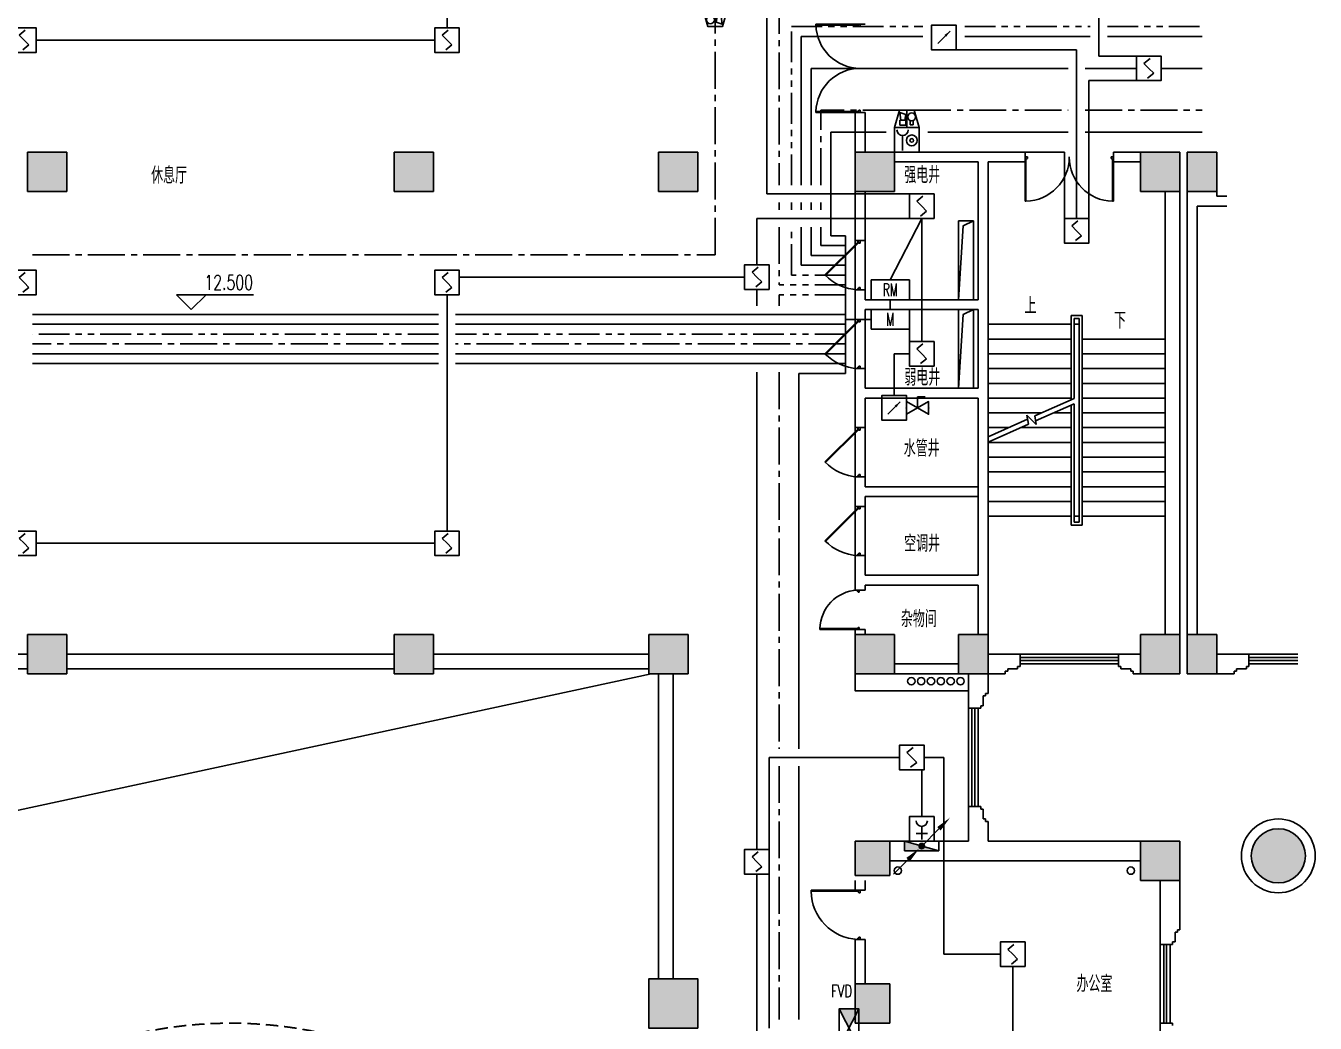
# Model space of a CAD drawing. Extents: x 190999 to 918899, y -200814 to 215286.
# Drawn here: x 788585 to 814799, y -8996 to 11268 of the extents above; entities that cross this region are included whole.
import ezdxf
from ezdxf.enums import TextEntityAlignment as Align

# ---------------------------------------------------------------- set-up
doc = ezdxf.new("R2010")
doc.units = 0
doc.header["$LTSCALE"] = 1000
doc.header["$MEASUREMENT"] = 0
for name, pattern in [('CENTER2', [1.125, 0.75, -0.125, 0.125, -0.125]), ('HIDDEN', [0.375, 0.25, -0.125]), ('PHANTOM2', [1.25, 0.625, -0.125, 0.125, -0.125, 0.125, -0.125])]:
    doc.linetypes.add(name, pattern=pattern)
for name, color, linetype in [('00-EQUIP', 3, 'Continuous'), ('00-LWIRE', 4, 'Continuous'), ('00-WIRE-4', 6, 'Continuous'), ('A-卫生间', 250, 'Continuous'), ('A-墙线', 2, 'Continuous'), ('A-外包装修', 250, 'Continuous'), ('A-外窗', 145, 'Continuous'), ('A-门', 167, 'Continuous'), ('COLUMN', 2, 'Continuous'), ('DIM_ELEV', 3, 'Continuous'), ('DIM_SYMB', 3, 'Continuous'), ('EQUIP_消火栓', 1, 'Continuous'), ('PUB_HATCH', 250, 'Continuous'), ('PUB_TEXT', 7, 'Continuous'), ('STAIR', 5, 'Continuous'), ('房间名称', 7, 'Continuous'), ('暖通-风-说明', 3, 'Continuous'), ('电井开洞', 97, 'Continuous'), ('雨水管', 151, 'Continuous')]:
    doc.layers.add(name, color=color, linetype=linetype)
doc.styles.add('_COMPLEX', font='COMPLEX.shx', dxfattribs={"width": 0.5})
doc.styles.add('_TCH_DIM', font='SIMPLEX', dxfattribs={"bigfont": 'GBCBIG'})
doc.styles.add('HZ-ZGBZ', font='romanc.shx', dxfattribs={"width": 0.65})
doc.styles.get("Standard").update_dxf_attribs({"font": 'simhei.ttf'})
doc.styles.add('XXK', font='romans.shx', dxfattribs={"width": 0.75, "bigfont": 'hzf.shx'})
doc.linetypes.add('4INE', pattern='A,1,-0.15,["4",XXK,S=0.3,R=0,X=-0.1,Y=-0.1],-0.25', length=1.4)
doc.linetypes.add('BIG-DLINE', pattern='A,1,-0.15,["D",XXK,S=0.2,R=0,X=-0.1,Y=-0.09],-0.2', length=1.35)

# ---------------------------------------------------------------- blocks, each defined once
blk = doc.blocks.new('m1800')
at = {"layer": 'A-墙线'}
for p, q in [((-900, -100), (-900, 100)), ((900, -100), (900, 100))]:
    blk.add_line(p, q, dxfattribs=at)
at = {"layer": 'A-门'}
for p, q in [((-900, 900), (-899.9999999999418, 9.313225746154785e-10)), ((-900, 900), (-880.0000000000582, 899.9999999990687)), ((-880.0000000000582, 899.9999999990687), (-879.9999999999418, 50.00000000093132)), ((880.0000000000582, 899.9999999990687), (879.9999999999418, 50.00000000093132)), ((900, 900), (880.0000000000582, 899.9999999990687)), ((900, 900), (899.9999999999418, 9.313225746154785e-10)), ((-899.9999999999418, 50.00000000093132), (-870.0000000000582, 50.00000000093132)), ((-899.9999999999418, 9.313225746154785e-10), (-849.9999999999418, 9.313225746154785e-10)), ((-870.0000000000582, 50.00000000093132), (-870, 30)), ((-870, 30), (-849.9999999999418, 30.00000000093132)), ((-849.9999999999418, 30.00000000186265), (-849.9999999999418, 9.313225746154785e-10)), ((849.9999999999418, 30.00000000186265), (849.9999999999418, 9.313225746154785e-10)), ((870, 30), (849.9999999999418, 30.00000000093132)), ((899.9999999999418, 9.313225746154785e-10), (849.9999999999418, 9.313225746154785e-10)), ((870.0000000000582, 50.00000000093132), (870, 30)), ((899.9999999999418, 50.00000000093132), (870.0000000000582, 50.00000000093132))]:
    blk.add_line(p, q, dxfattribs=at)
for centre, start, end in [((-900, 0), 0, 88.72665564132167), ((900, 0), 91.27334436201257, 180)]:
    blk.add_arc(centre, 900, start, end, dxfattribs=at)
blk = doc.blocks.new('$TwtSys$00000434')
for p, q in [((-0.5, 0.5), (-0.5, -0.5)), ((-0.5, -0.5), (0.5, 0.5)), ((0.5, 0.5), (-0.5, 0.5)), ((0.5, -0.5), (0.5, 0.5)), ((-0.5, -0.5), (0.5, -0.5))]:
    blk.add_line(p, q)
blk.add_solid([(0.5, -0.5), (0.5, 0.5), (-0.5, -0.5)])
blk = doc.blocks.new('bfm01')
at = {"layer": 'A-墙线'}
for p, q in [((-200.0030517580453, -0.004291533608920872), (-0.003051758045330644, -0.004291533608920872)), ((-200.0030517580453, -1000.004291533609), (-0.003051758045330644, -1000.004291533609))]:
    blk.add_line(p, q, dxfattribs=at)
at = {"layer": 'A-门'}
for p, q in [((-200.0030517578125, -1000.004291533609), (-200.0030517578125, -0.004291533608920872)), ((-100.003051757114, -0.004291533667128533), (-100.003051757114, -50.00429153366713)), ((-70.00305175618269, -50.00429153366713), (-100.003051757114, -50.00429153366713)), ((-50.00305175711401, -30.00429153355071), (-70.00305175804533, -30.00429153360892)), ((-70.00305175804533, -30.00429153360892), (-70.00305175711401, -50.00429153366713)), ((-64.14518738078186, -44.14642715716036), (-50.0030517570849, -30.0042915334343)), ((-64.14518738081097, -44.14642715721857), (602.9494616675365, -711.241076205275)), ((-50.00305175711401, -0.004291533667128533), (-50.00305175711401, -30.00429153355071)), ((-50.00305175714311, -30.00429153360892), (617.0330152155366, -697.0403585060849)), ((-0.003051758045330644, -0.004291533608920872), (-0.003051758045330644, -1000.004291533609)), ((-70.00305175618269, -950.0042915336671), (-100.003051757114, -950.0042915336671)), ((-100.003051757114, -1000.004291533667), (-100.003051757114, -950.0042915336671)), ((-50.00305175711401, -1000.004291533667), (-100.003051757114, -1000.004291533667)), ((-70.00305175804533, -970.0042915337253), (-70.00305175711401, -950.0042915336671)), ((-50.00305175711401, -970.0042915337835), (-70.00305175804533, -970.0042915337253)), ((-50.00305175711401, -1000.004291533667), (-50.00305175711401, -970.0042915337835))]:
    blk.add_line(p, q, dxfattribs=at)
blk.add_arc((-100.003051757114, -0.004291533667128533), 1000, 272.8659839719306, 315.8103116972138, dxfattribs=at)
blk = doc.blocks.new('m1000')
at = {"layer": 'A-墙线'}
for p, q in [((0, 0), (0, 200)), ((1000, 0), (1000, 200))]:
    blk.add_line(p, q, dxfattribs=at)
at = {"layer": 'A-门'}
for p, q in [((0, 1100), (5.820766091346741e-11, 100.0000000009313)), ((0, 1100), (19.99999999994179, 1099.999999999069)), ((19.99999999994179, 1099.999999999069), (20.00000000005821, 150.0000000009313)), ((5.820766091346741e-11, 150.0000000009313), (29.99999999994179, 150.0000000009313)), ((5.820766091346741e-11, 100.0000000009313), (50.00000000005821, 100.0000000009313)), ((29.99999999994179, 150.0000000009313), (30, 130)), ((30, 130), (50.00000000005821, 130.0000000009313)), ((50.00000000005821, 130.0000000018626), (50.00000000005821, 100.0000000009313)), ((950.0000000000582, 130.0000000018626), (950.0000000000582, 100.0000000009313)), ((970.0000000001164, 130), (950.0000000000582, 130.0000000009313)), ((1000.000000000058, 100.0000000009313), (950.0000000000582, 100.0000000009313)), ((970.0000000001746, 150.0000000009313), (970.0000000001164, 130)), ((1000.000000000058, 150.0000000009313), (970.0000000001746, 150.0000000009313)), ((1000.000000000058, 150.0000000009313), (1000.000000000058, 100.0000000009313))]:
    blk.add_line(p, q, dxfattribs=at)
blk.add_arc((5.820766091346741e-11, 100.0000000009313), 1000, 2.865983971930656, 88.85400800037786, dxfattribs=at)
blk = doc.blocks.new('_FZH')
blk.add_lwpolyline([(-0.5, -0.5), (0.5, -0.5), (0.5, 0.5), (-0.5, 0.5)], close=True)
at = {"layer": 'PUB_HATCH'}
blk.add_solid([(-0.5, -0.5), (0.5, -0.5), (-0.5, 0.5), (0.5, 0.5)], dxfattribs=at)
blk = doc.blocks.new('_LINKPT1')
at = {"color": 0}
blk.add_line((0, 0), (0, 0), dxfattribs=at)
blk = doc.blocks.new('3S1KCGW2')
for p, q in [((0.499999999999875, 0.499999999999875), (-0.499999999999875, 0.499999999999875)), ((-0.499999999999875, 0.499999999999875), (-0.499999999999875, -0.499999999999875)), ((-0.2, 0.2), (0.05, 0.4)), ((0, 0), (-0.2, 0.2)), ((0, 0), (0.2, -0.2)), ((0.499999999999875, -0.499999999999875), (0.499999999999875, 0.499999999999875)), ((-0.499999999999875, -0.499999999999875), (0.499999999999875, -0.499999999999875)), ((0.2, -0.2), (-0.05, -0.4))]:
    blk.add_line(p, q)
at = {"const_width": 0.04, "flags": 128}
blk.add_lwpolyline([(-0.499999999999875, -0.499999999999875), (-0.499999999999875, 0.499999999999875), (0.499999999999875, 0.499999999999875), (0.499999999999875, -0.499999999999875)], close=True, dxfattribs=at)
at = {"xscale": 0.002, "yscale": 0.002, "zscale": 0.002}
for p in [(-0.499999999999875, 0), (0, 0.499999999999875), (0.499999999999875, 0), (0, -0.499999999999875)]:
    blk.add_blockref('_LINKPT1', p, dxfattribs=at)
at = {"flags": 9}
blk.add_attdef('A', (0, 0), '', height=2e-05, dxfattribs=at)
blk = doc.blocks.new('6A2OE7N0')
for p, q in [((-0.3, 0.3499999999999943), (-0.5, -0.3499999999999943)), ((0.3, 0.3499999999999943), (-0.3, 0.3499999999999943)), ((-0.2456702268532281, -0.06106422118475052), (-0.2856702268532281, 0.2589357788152427)), ((-0.2856702268532281, 0.2589357788152427), (-0.04567022685322809, 0.1789357788152302)), ((-0.04567022685322809, 0.1789357788152302), (-0.08567022685322809, -0.06106422118475052)), ((1.776356839400252e-18, 0.3499999999999943), (-1.776356839400252e-18, -0.3499999999999943)), ((0.5, -0.3499999999999943), (0.3, 0.3499999999999943)), ((-0.5, -0.3499999999999943), (0.5, -0.3499999999999943)), ((-0.2856702268532281, -0.06106422118475052), (-0.2856702268532281, -0.2610642211847676)), ((-0.04567022685322809, -0.06106422118475052), (-0.2856702268532281, -0.06106422118475052)), ((-0.2856702268532281, -0.2610642211847676), (-0.04567022685322809, -0.2610642211847676)), ((-0.04567022685322809, -0.2610642211847676), (-0.04567022685322809, -0.06106422118475052)), ((0.1304115314996602, -0.2439790560947586), (0.1304115314996602, -0.0723030258366748)), ((0.2504115314996602, -0.2439790560947586), (0.1304115314996602, -0.2439790560947586)), ((0.2504115314996602, -0.0723030258366748), (0.2504115314996602, -0.2439790560947586))]:
    blk.add_line(p, q)
at = {"const_width": 0.04, "flags": 128}
blk.add_lwpolyline([(-0.5, -0.3499999999999943), (-0.3, 0.3499999999999943), (0.3, 0.3499999999999943), (0.5, -0.3499999999999943)], close=True, dxfattribs=at)
blk.add_circle((0.1904115314996602, 0.07602094390523462), 0.16)
at = {"xscale": 0.002, "yscale": 0.002, "zscale": 0.002}
for p in [(-0.4, 0), (1.776356839400252e-18, 0.3499999999999943), (0.4, 0), (1.776356839400252e-18, -0.3499999999999943)]:
    blk.add_blockref('_LINKPT1', p, dxfattribs=at)
at = {"flags": 9}
blk.add_attdef('A', (0, 0), '', height=2e-05, dxfattribs=at)
blk = doc.blocks.new('J62IR8YJ')
for p, q in [((-0.5000000000001503, 1.000000000000284), (0.5000000000001503, 1.000000000000284)), ((-0.5000000000001503, 0), (-0.5000000000001503, 1.000000000000284)), ((0, 0.5980510358777451), (0, 0.05958949741605579)), ((0.5000000000001503, 1.000000000000284), (0.5000000000001503, 0)), ((0.5000000000001503, 0), (-0.5000000000001503, 0)), ((-0.2307692307693, 0.311867364274292), (0.2307692307693, 0.311867364274292))]:
    blk.add_line(p, q)
at = {"const_width": 0.04, "flags": 128}
blk.add_lwpolyline([(-0.5000000000001503, 0), (-0.5000000000001503, 1.000000000000284), (0.5000000000001503, 1.000000000000284), (0.5000000000001503, 0)], close=True, dxfattribs=at)
blk.add_arc((0, 0.8288202666470283), 0.2307692307693, 180, 0)
at = {"xscale": 0.002, "yscale": 0.00200000000000955, "zscale": 0.002}
for p in [(0, 1.000000000000284), (-0.5000000000001503, 0.5000000000001421), (0, 0), (0.5000000000001503, 0.5000000000001421)]:
    blk.add_blockref('_LINKPT1', p, dxfattribs=at)
at = {"flags": 9}
blk.add_attdef('A', (0, 0), '', height=2e-05, dxfattribs=at)
blk = doc.blocks.new('6A2DTKY2')
for p, q in [((0.7799999999988358, 0.3999999999996362), (-0.7799999999988358, 0.3999999999996362)), ((-0.7799999999988358, 0.3999999999996362), (-0.7799999999988358, -0.3999999999996362)), ((0.7799999999988358, -0.3999999999996362), (0.7799999999988358, 0.3999999999996362)), ((-0.7799999999988358, -0.3999999999996362), (0.7799999999988358, -0.3999999999996362))]:
    blk.add_line(p, q)
at = {"xscale": 0.002, "yscale": 0.002, "zscale": 0.002}
for p in [(-0.7799999999988358, 0), (0, 0.3999999999996362), (0.7799999999988358, 0), (0, -0.3999999999996362)]:
    blk.add_blockref('_LINKPT1', p, dxfattribs=at)
at = {"style": '_COMPLEX', "width": 0.6, "flags": 8}
blk.add_attdef('$TEXT$', text='', height=0.52, dxfattribs=at).set_placement((0, 0), align=Align.MIDDLE_CENTER)
at = {"flags": 9}
blk.add_attdef('A', (0, 0), '', height=2e-05, dxfattribs=at)
blk = doc.blocks.new('3T1W6ZCM')
for p, q in [((0.5, 0.5), (-0.5, 0.5)), ((-0.5, 0.5), (-0.5, -0.5)), ((-0.1775382936502865, 0.1720085469460173), (-0.1775382936502865, -0.443376068438738)), ((0.5, -0.5), (0.5, 0.5)), ((-0.5, -0.5), (0.5, -0.5))]:
    blk.add_line(p, q)
at = {"const_width": 0.04}
blk.add_lwpolyline([(-0.5, 0.5), (-0.5, -0.5), (0.5, -0.5), (0.5, 0.5)], close=True, dxfattribs=at)
for radius in [0.2218934911243935, 0.07396449704146453]:
    blk.add_circle((0.1969945486489451, -0.02963126059148635), radius)
blk.add_arc((-0.1775382936502865, 0.4027777777155279), 0.2307692307693, 180, 0)
at = {"xscale": 0.002, "yscale": 0.002, "zscale": 0.002}
for p in [(-0.5, 0), (0, 0.5), (0.5, 0), (0, -0.5)]:
    blk.add_blockref('_LINKPT1', p, dxfattribs=at)
at = {"flags": 9}
blk.add_attdef('A', (0, 0), '', height=2e-05, dxfattribs=at)
blk = doc.blocks.new('6H2KALM6')
for p, q in [((-0.7799999999988358, 0.3999999999996362), (0.7799999999988358, -0.3999999999996362)), ((0.7799999999988358, 0.3999999999996362), (-0.7799999999988358, -0.3999999999996362)), ((0.7799999999988358, 0.3999999999996362), (-0.7799999999988358, 0.3999999999996362)), ((-0.7799999999988358, 0.3999999999996362), (-0.7799999999988358, -0.3999999999996362)), ((0.7799999999988358, -0.3999999999996362), (0.7799999999988358, 0.3999999999996362)), ((-0.7799999999988358, -0.3999999999996362), (0.7799999999988358, -0.3999999999996362))]:
    blk.add_line(p, q)
at = {"const_width": 0.04}
blk.add_lwpolyline([(-0.7799999999988358, 0.3999999999996362), (-0.7799999999988358, -0.3999999999996362), (0.7799999999988358, -0.3999999999996362), (0.7799999999988358, 0.3999999999996362)], close=True, dxfattribs=at)
for points in [[(-0.7799999999988358, 0.3999999999996362), (-7.958078640513122e-16, -7.958078640513122e-16), (-0.7799999999988358, -0.3999999999996362)], [(0.7799999999988358, 0.3999999999996362), (3.410605131648481e-16, -1.70530256582424e-16), (0.7799999999988358, -0.3999999999996362)]]:
    blk.add_solid(points)
at = {"xscale": 0.002, "yscale": 0.002, "zscale": 0.002}
for p in [(-0.7799999999988358, 0), (0, 0.3999999999996362), (0.7799999999988358, 0), (0, -0.3999999999996362)]:
    blk.add_blockref('_LINKPT1', p, dxfattribs=at)
at = {"flags": 9}
blk.add_attdef('A', (0, 0), '', height=2e-05, dxfattribs=at)
blk = doc.blocks.new('3S2OQ2I8')
for p, q in [((-0.5000000000001503, 0.5000000000001544), (0.5000000000001503, 0.5000000000001544)), ((-0.5000000000001503, -0.5000000000001544), (-0.5000000000001503, 0.5000000000001544)), ((-0.2500000000000752, -0.2500000000000772), (0.2500000000000752, 0.2500000000000772)), ((0.5000000000001503, 0.5000000000001544), (0.5000000000001503, -0.5000000000001544)), ((0.5000000000001503, -0.5000000000001544), (-0.5000000000001503, -0.5000000000001544))]:
    blk.add_line(p, q)
at = {"const_width": 0.04, "flags": 128}
blk.add_lwpolyline([(-0.5000000000001503, -0.5000000000001544), (-0.5000000000001503, 0.5000000000001544), (0.5000000000001503, 0.5000000000001544), (0.5000000000001503, -0.5000000000001544)], close=True, dxfattribs=at)
blk.add_solid([(0.2500000000000752, 0.2500000000000772), (0.02097020215397069, 0.09703461984575805), (0.09711477732838583, 0.02850939278686963)])
at = {"xscale": 0.002, "yscale": 0.002, "zscale": 0.002}
for p in [(-0.5000000000001503, 0), (0, 0.5000000000001544), (0.5000000000001503, 0), (0, -0.5000000000001544)]:
    blk.add_blockref('_LINKPT1', p, dxfattribs=at)
at = {"flags": 9}
blk.add_attdef('A', (0, 0), '', height=2e-05, dxfattribs=at)
blk = doc.blocks.new('$VALVE$00000437')
for p in [(0, 0), (86.96662483444015, 124.2674372167858)]:
    blk.add_line(p, (0, 124.2674372167858))
blk.add_lwpolyline([(-125.1919539347655, -72.2796083046087), (125.1919539347655, 72.27960830461234), (125.1919539347618, -72.2796083046087), (-125.1919539347618, 72.27960830461234)], close=True)
for p in [(-125.1919539347655, 1.818989403545856e-12), (125.1919539347655, 1.818989403545856e-12)]:
    blk.add_point(p)
blk = doc.blocks.new('6A2DRK5Q')
for p, q in [((0.7799999999988358, 0.3999999999996362), (-0.7799999999988358, 0.3999999999996362)), ((-0.7799999999988358, 0.3999999999996362), (-0.7799999999988358, -0.3999999999996362)), ((0.7799999999988358, -0.3999999999996362), (0.7799999999988358, 0.3999999999996362)), ((-0.7799999999988358, -0.3999999999996362), (0.7799999999988358, -0.3999999999996362))]:
    blk.add_line(p, q)
at = {"xscale": 0.002, "yscale": 0.002, "zscale": 0.002}
for p in [(-0.7799999999988358, 0), (0, 0.3999999999996362), (0.7799999999988358, 0), (0, -0.3999999999996362)]:
    blk.add_blockref('_LINKPT1', p, dxfattribs=at)
at = {"style": '_COMPLEX', "width": 0.6, "flags": 8}
blk.add_attdef('$TEXT$', text='', height=0.52, dxfattribs=at).set_placement((0, 0), align=Align.MIDDLE_CENTER)
at = {"flags": 9}
blk.add_attdef('A', (0, 0), '', height=2e-05, dxfattribs=at)
blk = doc.blocks.new('_WRLD1L')
for p, q in [((0.7000000000000001, 0.7000000000000001), (0, 0)), ((0.1041666666666562, 0.1041666666666562), (0.1041666666666562, 0.1041666666666562)), ((-0.1041666666666562, -0.1041666666666562), (-0.1041666666666562, -0.1041666666666562))]:
    blk.add_line(p, q)
at = {"const_width": 0.1425}
blk.add_lwpolyline([(-0.07125, 0, 1), (0.07125, 0, 1)], format="xyb", close=True, dxfattribs=at)
blk.add_solid([(0.63, 0.77), (0.77, 0.63), (1.15, 1.15)])
at = {"width": 0.8, "flags": 9}
blk.add_attdef('A', (0, 0), '', height=2e-05, dxfattribs=at)
blk = doc.blocks.new('_WRLD10L')
for p, q in [((1.15, 1.15), (0.55, 0.55)), ((0.1041666666666562, 0.1041666666666562), (0.1041666666666562, 0.1041666666666562)), ((-0.1041666666666562, -0.1041666666666562), (-0.1041666666666562, -0.1041666666666562))]:
    blk.add_line(p, q)
at = {"const_width": 0.1425}
blk.add_lwpolyline([(-0.07125, 0, 1), (0.07125, 0, 1)], format="xyb", close=True, dxfattribs=at)
blk.add_solid([(0.6200000000000003, 0.4800000000000002), (0.4800000000000002, 0.6200000000000003), (0.1000000000000001, 0.1000000000000001)])
at = {"width": 0.8, "flags": 9}
blk.add_attdef('A', (0, 0), '', height=2e-05, dxfattribs=at)

msp = doc.modelspace()

# ---------------------------------------------------------------- hatches: boundary and pattern name
at = {"layer": 'PUB_HATCH'}
for points in [[(788620.6157155448, 7903.693430015614), (789420.6157155498, 7903.693430020969), (789420.6157155469, 8703.696481769235), (788620.6157155469, 8703.696481773193)], [(796876.459838263, 7903.693430015614), (796876.4598382608, 8703.696481773193), (796076.4598382609, 8703.696481769235), (796076.4598382579, 7903.693430020969)], [(801448.537776904, 8703.69648177296), (801448.537776904, 7903.697244712181), (802248.5408286618, 7903.697244712181), (802248.5408286618, 8703.696481772728)], [(805448.5377769041, 7903.697244712879), (806248.5408286619, 7903.697244712646), (806248.5408286619, 8703.696481773193), (805448.5377769041, 8703.696481773193)], [(811248.5347251463, 7903.697244712646), (812048.5377769041, 7903.697244712646), (812048.5377769041, 8703.696481773193), (811248.5347251463, 8703.696481773193)], [(812198.5377769127, 7903.696481778548), (812798.5377769034, 7903.696481774357), (812798.5377769034, 8703.695718834904), (812198.5377769127, 8703.695718840027)], [(788620.6157155402, -1896.307332927565), (789420.6157155477, -1896.307332927332), (789420.6157155468, -1096.307332921977), (788620.6157155446, -1096.30733292384)], [(796876.4598382674, -1896.307332927565), (796876.4598382632, -1096.30733292384), (796076.4598382609, -1096.307332921977), (796076.45983826, -1896.307332927332)], [(801248.5385398392, -1896.307332921511), (802048.538539842, -1896.307332921977), (802048.5385398392, -1096.307332926634), (801248.5385398371, -1096.307332927099)], [(805448.5377769041, -1896.303518226807), (806248.5415916033, -1896.303518225177), (806248.5415916058, -1096.30733292221), (805448.537776905, -1096.307332921511)], [(807548.5316733887, -1896.303518226574), (808148.5377769043, -1896.303518226574), (808148.5377769064, -1096.306569984386), (807548.5316733944, -1096.306569984386)], [(811248.5385398387, -1896.303518225177), (812048.5377769041, -1896.303518226807), (812048.5377769029, -1096.307332926634), (811248.5385398412, -1096.307332926401)], [(812198.5377769127, -1896.303518221452), (812798.5419730701, -1896.303518225875), (812798.5419730701, -1096.304281165329), (812198.5377769127, -1096.304281159973)], [(814598.5377888243, -5596.303518227272, 0.9999999999999999), (813498.5377649824, -5596.303518227272, 0.9999999999999999)], [(805448.5377768981, -5996.303518213768), (806148.5415916072, -5996.303518236818), (806148.5415916032, -5296.303518223547), (805448.5377769041, -5296.303518226807)], [(811248.537776907, -6096.303518229368), (812048.5377769024, -6096.303518230765), (812048.5377769041, -5296.303518226807), (811248.5377769079, -5296.303518225177)], [(805448.5377769081, -8996.303518227738), (806148.54159161, -8996.303518226807), (806148.5415916111, -8196.303518228902), (805448.5377769043, -8196.30351822378)]]:
    msp.add_hatch(color=256, dxfattribs=at).paths.add_polyline_path(points)

# ---------------------------------------------------------------- linework, layer by layer
at = {"layer": '00-WIRE-4'}
for p, q in [((797148.5375861691, 15278.69533737042), (797148.5375861691, 11228.69610030952)), ((810398.5377769043, 10653.69343002155), (810398.5377769043, 12943.976399395)), ((803648.537776904, 7853.693430021551), (803648.537776904, 11678.69648178245)), ((796898.5375861691, 10978.69610030964), (788798.5372046994, 10978.69610030964)), ((807498.8830586262, 10782.25131103801), (809948.5377769051, 10782.25131103801)), ((809948.5377769051, 10782.25131103801), (809948.5377769051, 7353.693430021434)), ((811165.2044435719, 10653.69343002155), (810398.5377769043, 10653.69343002155)), ((804548.5377769041, 8028.693430021551), (804548.5377769041, 10403.69343002161)), ((804548.5377769041, 10403.69343002161), (809773.5377769051, 10403.69343002161)), ((810123.5377769051, 10403.69343002161), (811165.2044435719, 10403.69343002161)), ((812498.5377769038, 10403.69343002161), (811665.2044435716, 10403.69343002161)), ((810198.5377769051, 10153.69343002167), (810198.5377769051, 7353.693430021434)), ((811165.2044435719, 10153.69343002167), (810198.5377769051, 10153.69343002167)), ((809698.5377769051, 8703.69648177948), (806748.5408286632, 8703.69648177948)), ((809698.5377769051, 7353.693430021434), (809698.5377769051, 8703.69648177948)), ((806548.5377769042, 7853.693430021551), (803648.537776904, 7853.693430021551)), ((804548.5377769042, 7528.693430021667), (804548.5377769041, 7678.693430021551)), ((803448.537776904, 7353.693430021667), (806548.5377769042, 7353.693430021667)), ((803448.537776904, 6413.693430021434), (803448.537776904, 7353.693430021667)), ((806798.5377769041, 7353.693430021667), (806158.5365263226, 6103.69648178402)), ((806798.5377769041, 4853.693430026909), (806798.5377769041, 7353.693430021667)), ((804548.5377769041, 6603.696481779189), (804548.5377769042, 7178.693430021667)), ((805248.5377769038, 7003.696481779189), (804948.537776904, 7003.696481779189)), ((805248.5377769038, 4203.696481779189), (805248.5377769038, 7003.696481779189)), ((805248.537776904, 6603.696481779189), (804548.5377769041, 6603.696481779189)), ((797398.5375861691, 6163.693430021493), (803198.537776904, 6163.693430021493)), ((797148.5375861691, 5803.695528105047), (797148.5375861691, 1003.69362075653)), ((803448.537776904, 5578.69648177913), (803448.537776904, 5913.693430021551)), ((805248.5390274861, 5303.696481784551), (805768.5390274875, 5303.696481784551)), ((806548.5377769042, 4853.693430026909), (806548.5377769042, 5353.693430021551)), ((796973.5375861691, 5203.696481779189), (788723.5372046995, 5203.696481779189)), ((805248.537776904, 5203.696481779189), (797323.5375861691, 5203.696481779189)), ((806237.8392441488, 4603.693430026971), (806237.8392441488, 3754.28931772869)), ((806237.8392441488, 4603.693430026971), (806548.5377769042, 4603.693430026971)), ((803448.537776904, -5466.306569978624), (803448.537776904, 4228.696481779189)), ((796898.5375861691, 753.6936207565886), (788798.5372046994, 753.6936207565886)), ((803698.537776904, -3596.306569978391), (806348.5377769041, -3596.306569978391)), ((803698.537776904, -5466.306569978624), (803698.537776904, -3596.306569978391)), ((807248.5415915996, -3596.306569978391), (806848.537776904, -3596.306569978391)), ((807248.5415915996, -7596.306569978391), (807248.5415915996, -3596.306569978391)), ((806798.5415915995, -3846.306569978333), (806798.5415915995, -4796.303518224246)), ((803448.537776904, -17346.30656997862), (803448.537776904, -5966.306569978391)), ((803698.537776904, -5966.306569978449), (803698.537776904, -9096.30504410129)), ((807248.5415915996, -7596.306569978391), (808398.537776904, -7596.306569978391)), ((808648.5377769037, -11346.30656997862), (808648.5377769038, -7846.306569978275))]:
    msp.add_line(p, q, dxfattribs=at)
at = {"layer": '00-WIRE-4', "linetype": 'CENTER2'}
for p, q in [((803898.537776905, 11853.69648178245), (803898.537776905, 8028.693430021551)), ((802598.5316733865, 6613.693430021434), (802598.5316733865, 11253.69648178245)), ((804748.537776904, 8028.693430021551), (804748.5377769041, 9553.69648177948)), ((806348.5408286632, 9553.69648177948), (804748.5377769041, 9553.69648177948)), ((806643.1318999317, 9553.696481780178), (809773.5377769051, 9553.696481780062)), ((810123.5377769051, 9553.696481780062), (812498.537776904, 9553.696481780025)), ((803898.537776905, 7678.693430021551), (803898.537776905, 7528.693430021667)), ((804748.537776904, 7528.693430021667), (804748.537776904, 7678.693430021551)), ((803898.537776905, 7178.693430021667), (803898.537776905, 6003.696481779247)), ((804748.5377769041, 6803.696481779189), (804748.5377769041, 7178.693430021667)), ((788723.5372046994, 6613.693430021434), (802598.5316733865, 6613.693430021434)), ((805248.5377769038, 6803.696481779189), (804748.5377769041, 6803.696481779189)), ((803898.537776905, 5803.69648177913), (803898.5377769049, 5578.696481779189)), ((796973.5375861691, 4803.696481779189), (788723.5372046994, 4803.696481779189)), ((805248.5377769038, 4803.696481779189), (797323.5375861691, 4803.696481779189)), ((803898.5377769051, 4228.696481779189), (803898.5377769051, -3421.306569978391)), ((803898.5377769051, -3771.306569978391), (803898.537776905, -8921.30504410129))]:
    msp.add_line(p, q, dxfattribs=at)
at = {"layer": '00-WIRE-4', "linetype": 'PHANTOM2'}
for p, q in [((804148.537776904, 8028.693430021551), (804148.537776904, 11253.69343002167)), ((804148.537776904, 11253.69343002167), (806823.8830586261, 11253.69343002167)), ((807673.8830586262, 11253.69343002167), (810223.5377769042, 11253.69343002167)), ((810573.5377769044, 11253.69343002167), (812498.5377769038, 11253.69343002167)), ((804148.537776904, 7528.693430021667), (804148.537776904, 7678.693430021551)), ((804148.537776904, 6203.696481779189), (804148.537776904, 7178.693430021667)), ((805248.537776904, 6203.696481779189), (804148.537776904, 6203.696481779189)), ((805248.537776904, 6003.696481779189), (803898.537776905, 6003.696481779189)), ((805248.537776904, 5803.696481779189), (803898.537776905, 5803.69648177913)), ((796973.5375861691, 5003.696481779189), (788723.5372046994, 5003.696481779189)), ((805248.537776904, 5003.696481779189), (797323.5375861691, 5003.696481779189))]:
    msp.add_line(p, q, dxfattribs=at)
at = {"layer": '00-WIRE-4', "linetype": 'BIG-DLINE'}
for p, q in [((804348.537776904, 8028.693430021551), (804348.537776904, 11053.69343002167)), ((804348.537776904, 11053.69343002167), (806823.8830586261, 11053.69343002167)), ((807673.8830586262, 11053.69343002167), (810223.5377769044, 11053.69343002167)), ((810573.5377769044, 11053.69343002167), (812498.537776904, 11053.69343002167)), ((804348.537776904, 7528.693430021667), (804348.537776904, 7678.693430021551)), ((804348.537776904, 6403.696481779189), (804348.537776904, 7178.693430021667)), ((805248.537776904, 6403.696481779189), (804348.537776904, 6403.696481779189)), ((796973.5375861691, 5403.696481779189), (788723.5372046994, 5403.696481779189)), ((805248.537776904, 5403.696481779189), (797323.5375861691, 5403.696481779189))]:
    msp.add_line(p, q, dxfattribs=at)
at = {"layer": '00-WIRE-4', "linetype": '4INE'}
for p, q in [((804948.537776904, 7003.696481779189), (804948.5377769041, 9103.696481777268)), ((806073.5408286632, 9103.696481777268), (804948.5377769041, 9103.696481777268)), ((809773.5377769052, 9103.696481777268), (806923.5408286632, 9103.696481777268)), ((812498.5377769038, 9103.696481777268), (810123.5377769052, 9103.696481777268)), ((806158.5365263226, 5703.696481784376), (806158.5377769046, 5503.696481784376)), ((796973.5375861691, 4603.696481779189), (788723.5372046994, 4603.696481779189)), ((805248.5377769037, 4603.696481779189), (797323.5375861691, 4603.696481779189)), ((796973.5375861691, 4403.696481779189), (788723.5372046995, 4403.696481779189)), ((805248.5377769038, 4403.696481779189), (797323.5375861691, 4403.696481779189)), ((804298.5377769035, -3421.306569978333), (804298.5377769035, 4203.696481779189)), ((805248.5377769038, 4203.696481779189), (804298.5377769035, 4203.696481779189)), ((804298.5377769035, -8921.30504410129), (804298.5377769035, -3771.306569978333))]:
    msp.add_line(p, q, dxfattribs=at)
at = {"layer": 'A-卫生间', "linetype": 'HIDDEN'}
msp.add_circle((792748.5377769038, -17596.3035182154), 8600, dxfattribs=at)
at = {"layer": 'A-墙线'}
for p, q in [((805448.537776904, 8703.69648178437), (805448.537776904, 9503.69648178437)), ((805648.537776904, 9503.69648178437), (805648.537776904, 8703.69648178437)), ((806048.537776904, 8703.69648178437), (808898.537776904, 8703.69648178437)), ((810698.537776904, 8703.69648178437), (811248.5347251461, 8703.69648178437)), ((806248.5408286618, 8503.69648178437), (807948.537776904, 8503.69648178437)), ((807948.537776904, 5703.696481784369), (807948.537776904, 8503.69648178437)), ((808148.537776904, 8503.69648178437), (808898.537776904, 8503.69648178437)), ((808148.537776904, -1296.305044093606), (808148.537776904, 8503.69648178437)), ((810698.537776904, 8503.69648178437), (811248.5347251461, 8503.69648178437)), ((805448.5347251461, 7903.69371613118), (805448.540828666, 6903.692953191261)), ((805648.5347251459, 7903.69371613118), (805648.5347251459, 6903.692953191261)), ((811748.5377769038, 7903.697244724521), (811748.5377769038, -1096.307332914759)), ((812048.537776904, 7903.697244724288), (812048.537776904, -1196.302755275246)), ((812198.5377769042, 7903.697244723822), (812198.5377769042, -1096.304281155084)), ((812798.5377769035, 7903.696481786232), (812798.5377769035, 7803.695718846313)), ((812398.5377769042, 7603.696481782506), (812398.5377769042, -1096.304281155084)), ((812998.537776904, 7603.696481782506), (812398.5377769042, 7603.696481782506)), ((812798.5377769035, 7803.695718846313), (812998.537776904, 7803.696481784369)), ((805448.5347251461, 5908.706129530008), (805448.5408286662, 5303.68913849516)), ((805648.5347251461, 5903.692953191261), (805648.5347251461, 5703.692953191261)), ((805648.537776904, 5703.696481784369), (807948.537776904, 5703.696481784369)), ((805648.5347251461, 5503.692953191261), (805648.5347251461, 5303.68913849516)), ((805648.537776904, 5503.696481784369), (807948.537776904, 5503.696481784369)), ((807948.537776904, 3903.696481784369), (807948.537776904, 5503.696481784369)), ((805448.5347251461, 4308.70231483414), (805448.5347251464, 3103.692953191261)), ((805648.5347251461, 4303.68913849516), (805648.5347251461, 3903.692953191261)), ((805648.5347251461, 3703.692953191261), (805648.5347251461, 3103.688661657536)), ((805648.537776904, 3903.696481784369), (807948.537776904, 3903.696481784369)), ((805648.537776904, 3703.696481784369), (807948.537776904, 3703.696481784369)), ((807948.537776904, 103.6964817848348), (807948.537776904, 3703.696481784369)), ((805448.5347251464, 2108.701837996516), (805448.5347251463, 1503.693430028885)), ((805648.5347251461, 2103.688661657536), (805648.5347251461, 1903.693430028885)), ((805648.5377769037, 1903.696481784369), (807948.5377769037, 1903.696481784369)), ((805648.5347251461, 1703.692953191261), (805648.5347251461, 1503.693430028885)), ((805648.5377769037, 1703.696481784369), (807948.5377769037, 1703.696481784369)), ((805448.537776904, -196.3073329233739), (805448.537776904, 503.6934300170105)), ((805648.5347251461, 503.6934300288849), (805648.5347251461, 103.692953191261)), ((805648.537776904, 103.6964817848348), (807948.537776904, 103.6964817848348)), ((805448.5377769038, -196.3073329233739), (805648.537776904, -196.3073329233739)), ((805648.537776904, -96.3035182156309), (807948.537776904, -96.3035182156309)), ((805648.537776904, -196.3073329233739), (805648.537776904, -96.30656998298946)), ((807948.537776904, -1096.306569972512), (807948.537776904, -96.3035182156309)), ((805448.537776904, -1096.307332922908), (805448.537776904, -996.3073329229082)), ((805448.5377769049, -996.3073329229082), (805648.5377769049, -996.3073329229082)), ((805648.537776904, -1096.307332922443), (805648.537776904, -996.3073329229082)), ((808148.537776904, -1496.306569972046), (808798.537776904, -1496.306569972046)), ((808798.5377769037, -1746.306569970649), (808798.5377769037, -1496.306569970649)), ((810798.537776904, -1496.306569972046), (811248.5385398401, -1496.306569972046)), ((810798.537776904, -1746.306569970649), (810798.537776904, -1496.306569970649)), ((813448.5454062985, -1496.306569972512), (812798.5419730702, -1496.306569972512)), ((813448.5454062985, -1746.306569972512), (813448.5454062985, -1496.306569972512)), ((806248.5415916045, -1696.303518215398), (807548.5316733886, -1696.303518215398)), ((808548.5377769037, -1846.306569970649), (808548.5377769037, -1796.306569970649)), ((808548.5377769037, -1796.306569970649), (808748.5377769037, -1796.306569970649)), ((808748.5377769037, -1746.306569970649), (808798.5377769037, -1746.306569970649)), ((808748.5377769037, -1796.306569970649), (808748.5377769037, -1746.306569970649)), ((810848.537776904, -1746.306569970649), (810798.537776904, -1746.306569970649)), ((810848.537776904, -1796.306569970649), (810848.537776904, -1746.306569970649)), ((811048.537776904, -1796.306569970649), (810848.537776904, -1796.306569970649)), ((811048.537776904, -1846.306569970649), (811048.537776904, -1796.306569970649)), ((813198.5454062985, -1846.306569972512), (813198.5454062985, -1796.306569972046)), ((813198.5454062985, -1796.306569972046), (813398.5454062985, -1796.306569972512)), ((813398.5454062985, -1746.306569972512), (813448.5454062985, -1746.306569972512)), ((813398.5454062985, -1796.306569972512), (813398.5454062985, -1746.306569972512)), ((806248.5415916035, -1896.303518215631), (807548.5316733886, -1896.303518215631)), ((807748.5377769037, -2596.3035182147), (807748.5377769037, -1896.303518215398)), ((808148.537776904, -1896.306569972046), (808498.537776904, -1896.306569972046)), ((808148.5377769026, -2296.3035182147), (808148.5377769044, -1896.306569971814)), ((808498.5377769037, -1896.306569970649), (808498.5377769037, -1846.306569970649)), ((808498.5377769037, -1846.306569970649), (808548.5377769037, -1846.306569970649)), ((811098.537776904, -1846.306569970649), (811048.537776904, -1846.306569970649)), ((811098.537776904, -1896.306569970649), (811098.537776904, -1846.306569970649)), ((811098.537776904, -1896.306569970649), (811248.538539839, -1896.306569971581)), ((813148.5454062985, -1896.306569972512), (812798.5419730702, -1896.306569972512)), ((813148.5454062985, -1896.306569972512), (813148.5454062985, -1846.306569972512)), ((813148.5454062985, -1846.306569972512), (813198.5454062985, -1846.306569972512)), ((808098.5377769026, -2346.3035182147), (808048.5377769023, -2346.3035182147)), ((808048.5377769023, -2346.3035182147), (808048.5377769026, -2546.3035182147)), ((808148.5377769026, -2296.3035182147), (808098.5377769026, -2296.3035182147)), ((808098.5377769026, -2296.3035182147), (808098.5377769026, -2346.3035182147)), ((807998.5377769026, -2596.3035182147), (807748.5377769026, -2596.3035182147)), ((807998.5377769026, -2546.3035182147), (807998.5377769026, -2596.3035182147)), ((808048.5377769026, -2546.3035182147), (807998.5377769026, -2546.3035182147)), ((807748.5377769037, -5296.303518215398), (807748.5377769037, -4596.3035182147)), ((807998.5377769026, -4596.303518215165), (807748.5377769026, -4596.303518215165)), ((807998.5377769026, -4646.303518215165), (807998.5377769026, -4596.303518215165)), ((808048.5377769026, -4646.303518215165), (807998.5377769026, -4646.303518215165)), ((808048.5377769023, -4846.303518215165), (808048.5377769026, -4646.303518215165)), ((808098.5377769026, -4846.303518215165), (808048.5377769023, -4846.303518215165)), ((808098.5377769026, -4896.303518215165), (808098.5377769026, -4846.303518215165)), ((808148.5377769026, -4896.303518215165), (808098.5377769026, -4896.303518215165)), ((808148.5377769036, -5296.303518215398), (808148.5377769037, -4896.3035182147)), ((806148.5347251461, -5296.303518215631), (807748.537776904, -5296.303518215631)), ((808148.5377769042, -5296.303518215631), (811248.5377769081, -5296.303518215631)), ((806148.5347251461, -5696.303518215631), (811248.5377769077, -5696.303518215631)), ((805448.5377769034, -6096.303518218891), (805448.5377769034, -6296.303518218891)), ((805648.5377769034, -6096.303518218658), (805648.5377769035, -6296.303518218891)), ((811648.5408286618, -7396.305044094071), (811648.5408286615, -6096.303518218192)), ((812048.5408286618, -7096.305044094071), (812048.5408286615, -6096.303518218891)), ((805448.5377769035, -7296.303518218891), (805448.5377769035, -8196.303518212138)), ((805648.5377769034, -7296.303518218891), (805648.5377769034, -8196.30656997228)), ((811998.5408286618, -7146.305044094071), (811948.5408286615, -7146.305044094071)), ((811948.5408286615, -7146.305044094071), (811948.5408286618, -7346.305044094071)), ((812048.5408286618, -7096.305044094071), (811998.5408286618, -7096.305044094071)), ((811998.5408286618, -7096.305044094071), (811998.5408286618, -7146.305044094071)), ((811898.5408286618, -7396.305044094071), (811648.5408286618, -7396.305044094071)), ((811898.5408286618, -7346.305044094071), (811898.5408286618, -7396.305044094071)), ((811948.5408286618, -7346.305044094071), (811898.5408286618, -7346.305044094071)), ((811648.5408286618, -9496.305044094071), (811648.5408286618, -8996.305044094071)), ((811898.5408286618, -8996.305044094071), (811648.5408286618, -8996.305044094071)), ((811898.5408286618, -9046.305044094071), (811898.5408286618, -8996.305044094071))]:
    msp.add_line(p, q, dxfattribs=at)
at = {"layer": 'A-外包装修'}
msp.add_circle((814048.5347251456, -5596.306569972978), 749.9999999999999, dxfattribs=at)
at = {"layer": 'A-外窗'}
for p, q in [((808798.5377769037, -1496.306569970649), (810798.537776904, -1496.306569970649)), ((808798.5377769037, -1566.306569970649), (810798.537776904, -1566.306569970649)), ((813448.5454062985, -1496.306569972512), (814448.534725148, -1496.306569972512)), ((813448.5454062985, -1566.306569972512), (814448.534725148, -1566.306569972512)), ((808798.5377769037, -1626.306569970649), (810798.537776904, -1626.306569970649)), ((808798.5377769037, -1696.306569970649), (810798.537776904, -1696.306569970649)), ((813448.5454062985, -1626.306569972512), (814448.534725148, -1626.306569972512)), ((813448.5454062985, -1696.306569972512), (814448.534725148, -1696.306569972512)), ((807748.5377769026, -4596.303518215165), (807748.5377769026, -2596.3035182147)), ((807818.5377769026, -4596.303518215165), (807818.5377769026, -2596.3035182147)), ((807878.5377769026, -4596.303518215165), (807878.5377769026, -2596.3035182147)), ((807948.5377769026, -4596.303518215165), (807948.5377769026, -2596.3035182147)), ((811648.5408286618, -8996.305044094071), (811648.5408286618, -7396.305044094071)), ((811718.5408286618, -8996.305044094071), (811718.5408286618, -7396.305044094071)), ((811778.5408286618, -8996.305044094071), (811778.5408286618, -7396.305044094071)), ((811848.5408286618, -8996.305044094071), (811848.5408286618, -7396.305044094071))]:
    msp.add_line(p, q, dxfattribs=at)
at = {"layer": 'COLUMN'}
for p, q in [((789420.6157155469, 8703.696481769235), (788620.6157155469, 8703.696481773193)), ((788620.6157155469, 8703.696481773193), (788620.6157155448, 7903.693430015614)), ((789420.6157155498, 7903.693430020969), (789420.6157155469, 8703.696481769235)), ((796876.4598382608, 8703.696481773193), (796076.4598382609, 8703.696481769235)), ((796076.4598382609, 8703.696481769235), (796076.4598382579, 7903.693430020969)), ((796876.459838263, 7903.693430015614), (796876.4598382608, 8703.696481773193)), ((801448.537776904, 8703.69648177296), (801448.537776904, 7903.697244712181)), ((802248.5408286618, 8703.696481772728), (801448.537776904, 8703.69648177296)), ((802248.5408286618, 7903.697244712181), (802248.5408286618, 8703.696481772728)), ((806248.5408286619, 8703.696481773193), (805448.5377769041, 8703.696481773193)), ((805448.5377769041, 8703.696481773193), (805448.5377769041, 7903.697244712879)), ((806248.5408286619, 7903.697244712646), (806248.5408286619, 8703.696481773193)), ((812048.5377769041, 8703.696481773193), (811248.5347251463, 8703.696481773193)), ((811248.5347251463, 8703.696481773193), (811248.5347251463, 7903.697244712646)), ((812048.5377769041, 7903.697244712646), (812048.5377769041, 8703.696481773193)), ((812798.5377769034, 8703.695718834904), (812198.5377769127, 8703.695718840027)), ((812198.5377769127, 8703.695718840027), (812198.5377769127, 7903.696481778548)), ((812798.5377769034, 7903.696481774357), (812798.5377769034, 8703.695718834904)), ((788620.6157155448, 7903.693430015614), (789420.6157155498, 7903.693430020969)), ((796076.4598382579, 7903.693430020969), (796876.459838263, 7903.693430015614)), ((801448.537776904, 7903.697244712181), (802248.5408286618, 7903.697244712181)), ((805448.5377769041, 7903.697244712879), (806248.5408286619, 7903.697244712646)), ((811248.5347251463, 7903.697244712646), (812048.5377769041, 7903.697244712646)), ((812198.5377769127, 7903.696481778548), (812798.5377769034, 7903.696481774357)), ((789420.6157155468, -1096.307332921977), (788620.6157155446, -1096.30733292384)), ((788620.6157155446, -1096.30733292384), (788620.6157155402, -1896.307332927565)), ((789420.6157155477, -1896.307332927332), (789420.6157155468, -1096.307332921977)), ((796876.4598382632, -1096.30733292384), (796076.4598382609, -1096.307332921977)), ((796076.4598382609, -1096.307332921977), (796076.45983826, -1896.307332927332)), ((796876.4598382674, -1896.307332927565), (796876.4598382632, -1096.30733292384)), ((802048.5385398392, -1096.307332926634), (801248.5385398371, -1096.307332927099)), ((801248.5385398371, -1096.307332927099), (801248.5385398392, -1896.307332921511)), ((802048.538539842, -1896.307332921977), (802048.5385398392, -1096.307332926634)), ((806248.5415916058, -1096.30733292221), (805448.537776905, -1096.307332921511)), ((805448.537776905, -1096.307332921511), (805448.5377769041, -1896.303518226807)), ((806248.5415916033, -1896.303518225177), (806248.5415916058, -1096.30733292221)), ((808148.5377769064, -1096.306569984386), (807548.5316733944, -1096.306569984386)), ((807548.5316733944, -1096.306569984386), (807548.5316733887, -1896.303518226574)), ((808148.5377769043, -1896.303518226574), (808148.5377769064, -1096.306569984386)), ((812048.5377769029, -1096.307332926634), (811248.5385398412, -1096.307332926401)), ((811248.5385398412, -1096.307332926401), (811248.5385398387, -1896.303518225177)), ((812048.5377769041, -1896.303518226807), (812048.5377769029, -1096.307332926634)), ((812798.5419730701, -1096.304281165329), (812198.5377769127, -1096.304281159973)), ((812198.5377769127, -1096.304281159973), (812198.5377769127, -1896.303518221452)), ((812798.5419730701, -1896.303518225875), (812798.5419730701, -1096.304281165329)), ((788620.6157155402, -1896.307332927565), (789420.6157155477, -1896.307332927332)), ((796076.45983826, -1896.307332927332), (796876.4598382674, -1896.307332927565)), ((801248.5385398392, -1896.307332921511), (802048.538539842, -1896.307332921977)), ((805448.5377769041, -1896.303518226807), (806248.5415916033, -1896.303518225177)), ((807548.5316733887, -1896.303518226574), (808148.5377769043, -1896.303518226574)), ((811248.5385398387, -1896.303518225177), (812048.5377769041, -1896.303518226807)), ((812198.5377769127, -1896.303518221452), (812798.5419730701, -1896.303518225875)), ((806148.5415916032, -5296.303518223547), (805448.5377769041, -5296.303518226807)), ((805448.5377769041, -5296.303518226807), (805448.5377768981, -5996.303518213768)), ((806148.5415916072, -5996.303518236818), (806148.5415916032, -5296.303518223547)), ((812048.5377769041, -5296.303518226807), (811248.5377769079, -5296.303518225177)), ((811248.5377769079, -5296.303518225177), (811248.537776907, -6096.303518229368)), ((812048.5377769024, -6096.303518230765), (812048.5377769041, -5296.303518226807)), ((805448.5377768981, -5996.303518213768), (806148.5415916072, -5996.303518236818)), ((811248.537776907, -6096.303518229368), (812048.5377769024, -6096.303518230765)), ((806148.5415916111, -8196.303518228902), (805448.5377769043, -8196.30351822378)), ((805448.5377769043, -8196.30351822378), (805448.5377769081, -8996.303518227738)), ((806148.54159161, -8996.303518226807), (806148.5415916111, -8196.303518228902)), ((805448.5377769081, -8996.303518227738), (806148.54159161, -8996.303518226807))]:
    msp.add_line(p, q, dxfattribs=at)
for start, end in [(0, 180), (180, 0)]:
    msp.add_arc((814048.5377769034, -5596.303518227272), 550.000011920929, start, end, dxfattribs=at)
at = {"layer": 'DIM_ELEV'}
for p, q in [((791949.6061282798, 5501.175914587948), (791649.6061282798, 5801.175914587948)), ((791649.6061282798, 5801.175914587948), (793214.6061282798, 5801.175914587948)), ((791949.6061282798, 5501.175914587948), (792249.6061282798, 5801.175914587948))]:
    msp.add_line(p, q, dxfattribs=at)
at = {"layer": 'DIM_SYMB'}
for points in [[(808993.537776905, 5203.69037828318, 0, 0, 0), (808993.5377769051, 3703.690378282714, 80, 0, 0), (808993.5377769051, 3403.690378282714, 0, 0, 0)], [(810806.0377769038, 4903.690378284577, 0, 0, 0), (810806.0377769042, -46.654798679956, 0, 0, 0), (808993.5377769081, -46.65479868368129, 0, 0, 0), (808993.5377769049, 2803.690378279454, 80, 0, 0), (808993.5377769045, 3103.690378279454, 0, 0, 0)]]:
    msp.add_lwpolyline(points, format="xyseb", dxfattribs=at)
at = {"layer": 'STAIR'}
for p, q in [((810058.5377768876, 5383.690378270374), (809838.5377769168, 5383.690378270374)), ((809838.5377769168, 5383.690378270374), (809838.5377769384, 3671.689215215418)), ((809998.5377769168, 5323.690378270374), (809898.5377768876, 5323.690378270374)), ((809898.5377768876, 5323.690378270374), (809898.5377768944, 3698.432072338561)), ((809998.5377769168, 1183.690378270374), (809998.5377769168, 5323.690378270374)), ((810058.5377768876, 1123.690378270374), (810058.5377768876, 5383.690378270374)), ((808148.5377769048, 5203.690378284577), (808148.5377769235, 2918.432072160678)), ((809838.5377769385, 5203.690378278989), (808148.5377769048, 5203.690378284577)), ((809898.5377769048, 5203.690378284577), (809898.5377769235, 3698.432072351483)), ((809898.5377769048, 5203.690378284577), (809998.5377769048, 5203.690378284577)), ((809998.5377769048, 5203.690378284577), (809998.5377769048, 4903.690378284577)), ((809838.5377769385, 4903.690378278989), (808148.5377769048, 4903.690378284577)), ((809998.5377769048, 1303.690378284577), (809998.5377769048, 4903.690378284577)), ((810058.5377768812, 4903.690378278989), (811748.5377769048, 4903.690378284577)), ((811748.5377769048, 1303.690378284577), (811748.5377769048, 4903.690378284577)), ((809838.5377769385, 4603.690378278989), (808148.5377769048, 4603.690378284577)), ((810058.5377768812, 4603.690378278989), (811748.5377769048, 4603.690378284577)), ((809838.5377769385, 4303.690378278989), (808148.5377769048, 4303.690378284577)), ((810058.5377768812, 4303.690378278989), (811748.5377769048, 4303.690378284577)), ((809838.5377769385, 4003.690378278989), (808148.5377769048, 4003.690378284577)), ((810058.5377768812, 4003.690378278989), (811748.5377769048, 4003.690378284577)), ((809838.5377769385, 3703.690378278989), (808148.5377769048, 3703.690378284577)), ((809898.5377769234, 3698.432072280237), (809097.4752121953, 3341.387043430732)), ((810058.5377768812, 3703.690378278989), (811748.5377769048, 3703.690378284577)), ((809898.5377769234, 3588.948684305913), (809113.711930524, 3239.140592783253)), ((809838.5377769384, 3562.205827203376), (809838.5377769168, 1123.690378270374)), ((809898.5377769234, 3588.948684338626), (809898.5377769048, 1303.690378284577)), ((809898.5377768944, 3588.948684325471), (809898.5377768876, 1183.690378270374)), ((809237.2583351362, 3403.690378298314), (808148.5377769048, 3403.690378284577)), ((808951.5913394147, 3276.364517278416), (808148.5377769235, 2918.432072296884)), ((808967.8280577434, 3174.118066631287), (808148.5377769234, 2808.948684325936)), ((809125.4594489128, 3165.163699960598), (808938.5370204771, 3358.570650055452)), ((808938.5370204771, 3358.570650055452), (808967.8280577434, 3174.118066631287)), ((809097.4752121953, 3341.387043430732), (809125.4594489128, 3165.163699960598)), ((809838.5377769385, 3403.690378348838), (809482.8941415797, 3403.690378307394)), ((810058.5377768812, 3403.690378278989), (811748.5377769048, 3403.690378284577)), ((808564.1814126036, 3103.690378342086), (808148.5377769048, 3103.690378284577)), ((809838.5377769385, 3103.690378278989), (808809.81721866, 3103.690378341038)), ((810058.5377768812, 3103.690378278989), (811748.5377769048, 3103.690378284577)), ((808148.5377769234, 2808.948684312432), (808148.5377769048, 1303.690378284577)), ((809838.5377769385, 2803.690378278989), (808148.5377769048, 2803.690378284577)), ((810058.5377768812, 2803.690378348838), (811748.5377769048, 2803.690378284577)), ((809838.5377769385, 2503.690378278989), (808148.5377769048, 2503.690378284577)), ((810058.5377768812, 2503.690378278989), (811748.5377769048, 2503.690378284577)), ((809838.5377769385, 2203.690378278989), (808148.5377769048, 2203.690378284577)), ((810058.5377768812, 2203.690378278989), (811748.5377769048, 2203.690378284577)), ((809838.5377769385, 1903.690378278989), (808148.5377769048, 1903.690378284577)), ((810058.5377768812, 1903.690378278989), (811748.5377769048, 1903.690378284577)), ((809838.5377769385, 1603.690378278989), (808148.5377769048, 1603.690378284577)), ((810058.5377768812, 1603.690378278989), (811748.5377769048, 1603.690378284577)), ((809838.5377769385, 1303.690378278989), (808148.5377769048, 1303.690378284577)), ((809838.5377769168, 1123.690378270374), (810058.5377768876, 1123.690378270374)), ((809898.5377769048, 1303.690378284577), (809998.5377769048, 1303.690378284577)), ((809898.5377768876, 1183.690378270374), (809998.5377769168, 1183.690378270374)), ((810058.5377768812, 1303.690378278989), (811748.5377769048, 1303.690378284577)), ((788620.6157155426, -1496.307332912431), (784248.5370139698, -1496.307332912431)), ((796076.4598382603, -1496.307332912431), (789420.6157155475, -1496.307332912431)), ((796876.4598382651, -1496.307332912431), (801248.538539838, -1496.307332912431)), ((788620.615715541, -1796.307332912198), (784248.5370139701, -1796.307332912198)), ((796076.45983826, -1796.307332912198), (789420.6157155478, -1796.307332912198)), ((796876.4598382667, -1796.307332912198), (801248.5385398377, -1796.307332912198)), ((786429.3286367196, -5097.172754846019), (801298.5377769007, -1896.307332909637)), ((801448.5377769019, -1896.307332909637), (801448.5377769019, -8096.303518215398)), ((801748.5377769016, -1896.30733290987), (801748.5377769016, -8096.303518215631))]:
    msp.add_line(p, q, dxfattribs=at)
at = {"layer": '电井开洞'}
for points in [[(807848.537776904, 7303.69648177913), (807643.1789118939, 7205.123227486649), (807548.5377769042, 5703.69648177913)], [(807848.537776904, 5503.69648177913), (807643.1789118939, 5405.123227486649), (807548.5377769042, 3903.69648177913)]]:
    msp.add_lwpolyline(points, dxfattribs=at)
at = {"layer": '电井开洞', "color": 4}
for points in [[(807548.5377769042, 7303.69648177913), (807848.5377769041, 7303.69648177913), (807848.537776904, 5703.69648177913), (807548.5377769041, 5703.69648177913)], [(807548.5377769042, 5503.69648177913), (807848.5377769041, 5503.69648177913), (807848.537776904, 3903.69648177913), (807548.5377769041, 3903.69648177913)]]:
    msp.add_lwpolyline(points, close=True, dxfattribs=at)
at = {"layer": '雨水管'}
msp.add_lwpolyline([(807748.5377769038, -2246.30351822052), (805448.5377769043, -2246.30351822052), (805448.5377769043, -1896.303518220288)], dxfattribs=at)
for centre in [(806587.5377769038, -2048.303518220986), (806787.5377769038, -2048.303518220986), (806987.5377769038, -2048.303518220986), (807187.5377769038, -2048.303518220986), (807387.5377769038, -2048.303518220986), (807587.5377769038, -2048.303518220986), (806312.864749196, -5896.303518239147), (811048.5377769072, -5896.303518239147)]:
    msp.add_circle(centre, 75, dxfattribs=at)

# ---------------------------------------------------------------- block references
at = {"layer": '00-EQUIP'}
for name, p, xscale, yscale, zscale, rotation in [('6A2OE7N0', (802598.5316733865, 11428.69648178245), 500, 500, 500, 180), ('3S1KCGW2', (788548.5372046994, 10978.69610030964), 500, 500, 500, 180), ('3S1KCGW2', (797148.5375861691, 10978.69610030964), 500, 500, 500, 180), ('3S1KCGW2', (788548.5372046994, 6053.695528105047), 500, 500, 500, 180), ('3S1KCGW2', (797148.5375861691, 6053.695528105047), 500, 500, 500, 180), ('$VALVE$00000437', (806713.18476123, 3504.289317728631), -1.799999999988358, -1.799999999988358, 1.8, 180), ('3S1KCGW2', (788548.5372046994, 753.6936207565886), 500, 500, 500, 180), ('3S1KCGW2', (797148.5375861691, 753.6936207565886), 500, 500, 500, 180), ('6H2KALM6', (805323.5377769042, -9096.30504410129), 500, 500, 500, 90)]:
    msp.add_blockref(name, p, dxfattribs=dict(at, xscale=xscale, yscale=yscale, zscale=zscale, rotation=rotation))
at = {"layer": '00-EQUIP', "xscale": 500, "yscale": 500, "zscale": 500}
for name, p in [('3S2OQ2I8', (807248.8830586262, 11032.25131103807)), ('3S1KCGW2', (811415.2044435717, 10403.69343002161)), ('6A2OE7N0', (806498.5408286632, 9378.69648177948)), ('3T1W6ZCM', (806498.5408286632, 8953.69648177948)), ('3S1KCGW2', (806798.5377769041, 7603.693430021609)), ('3S1KCGW2', (809948.5377769051, 7103.693430021493)), ('3S1KCGW2', (803448.537776904, 6163.693430021493)), ('3S1KCGW2', (806798.5377769041, 4603.693430026971)), ('3S2OQ2I8', (806237.8392441488, 3504.289317728631)), ('3S1KCGW2', (806598.537776904, -3596.306569978391)), ('J62IR8YJ', (806798.5415915995, -5296.30351822442)), ('3S1KCGW2', (803448.537776904, -5716.306569978507)), ('3S1KCGW2', (808648.5377769038, -7596.306569978391))]:
    msp.add_blockref(name, p, dxfattribs=at)
for name, p, values in [('6A2DRK5Q', (806158.5365263226, 5903.696481784202), {'$TEXT$': 'RM'}), ('6A2DTKY2', (806158.5377769048, 5303.696481784551), {'$TEXT$': 'M'})]:
    msp.add_blockref(name, p, dxfattribs=at).add_auto_attribs(values)
at = {"layer": '00-LWIRE', "xscale": 500, "yscale": 500, "zscale": 500}
msp.add_blockref('_WRLD1L', (806798.5415915995, -5396.303518224362), dxfattribs=at)
at = {"layer": '00-LWIRE', "xscale": 500, "yscale": 500, "zscale": 500, "rotation": 180}
msp.add_blockref('_WRLD10L', (806798.5415915995, -5396.303518224362), dxfattribs=at)
at = {"layer": 'A-门'}
for p, rotation in [((805548.537776904, 10403.69648178437), 90), ((809798.537776904, 8603.69648178437), 180)]:
    msp.add_blockref('m1800', p, dxfattribs=dict(at, rotation=rotation))
at = {"layer": 'A-门', "xscale": -1}
for p in [(805448.5377769074, 6903.697244724754), (805448.5377769077, 5303.693430028885), (805448.5377769077, 3103.692953191261), (805448.5377769077, 1503.697721562377)]:
    msp.add_blockref('bfm01', p, dxfattribs=at)
at = {"layer": 'A-门', "xscale": 0.8000000000465661, "yscale": 0.8000000000465661, "zscale": 0.8, "rotation": 90}
msp.add_blockref('m1000', (805608.5377769037, -996.3073329229082), dxfattribs=at)
at = {"layer": 'A-门', "xscale": -1, "rotation": 90}
msp.add_blockref('m1000', (805648.5377769031, -6296.303518218891), dxfattribs=at)
at = {"layer": 'COLUMN', "xscale": 999.9999999990687, "yscale": 1000.000000000116, "zscale": 1000.000000000116, "rotation": 90}
msp.add_blockref('_FZH', (801748.537776903, -8596.30351822704), dxfattribs=at)
at = {"layer": 'EQUIP_消火栓', "xscale": -700, "yscale": 200, "zscale": 700}
msp.add_blockref('$TwtSys$00000434', (806798.5415916, -5396.303518218891), dxfattribs=at)

# ---------------------------------------------------------------- texts
at = {"layer": 'PUB_TEXT', "style": '_TCH_DIM', "width": 0.7058823529411765}
msp.add_text('12.500', height=297.5, dxfattribs=at).set_placement((792214.6061282798, 5906.071019483061))
at = {"layer": 'PUB_TEXT', "style": '_TCH_DIM'}
for s, p in [('上', (808889.2824577561, 5413.69037828318)), ('下', (810711.0909683931, 5113.690378284577))]:
    msp.add_text(s, height=337.5886524822695, dxfattribs=at).set_placement(p)
at = {"layer": '房间名称', "style": '_TCH_DIM'}
for s, height, p in [('休息厅', 337.5886524822697, (791133.7586424934, 8061.245331551443)), ('强电井', 337.5886524822695, (806443.8064794624, 8070.469166448602)), ('弱电井', 337.5886524822695, (806445.66818159, 3957.711549243919)), ('水管井', 337.5886524822695, (806432.6362666964, 2512.765962755802)), ('空调井', 337.5886524822695, (806441.9447773347, 580.6367201996327)), ('杂物间', 337.5886524822695, (806375.9568608911, -950.1291497486818)), ('办公室', 337.5886524822697, (809945.3366187646, -8364.744463080511))]:
    msp.add_text(s, height=height, dxfattribs=at).set_placement(p)
at = {"layer": '暖通-风-说明', "style": 'HZ-ZGBZ', "width": 0.7}
msp.add_text('FVD', height=250, dxfattribs=at).set_placement((804954.0099468861, -8467.355392172321))

doc.saveas('drawing.dxf')
